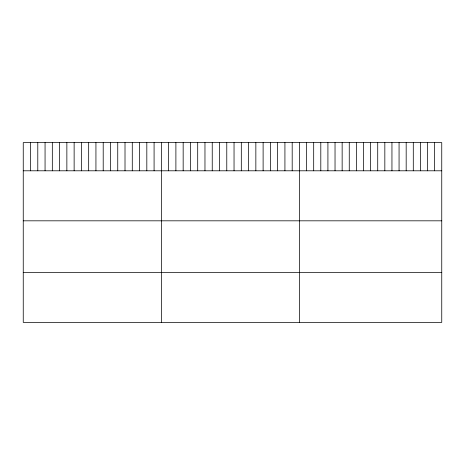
<?xml version="1.0" encoding="UTF-8"?>
<svg xmlns="http://www.w3.org/2000/svg" width="465" height="465" viewBox="0 0 465 465"><rect width="100%" height="100%" fill="white"/><g stroke="black" fill="none" stroke-linecap="round" stroke-linejoin="round"><path stroke-width="0.7" d="M441.75 170.794L441.75 322.379L23.25 322.379L23.25 142.621L441.75 142.621L441.75 170.794L23.25 170.794M23.25 220.817L441.75 220.817M23.25 272.356L441.75 272.356M434.636 142.621L434.636 170.794M427.521 142.621L427.521 170.794M420.406 142.621L420.406 170.794M413.292 142.621L413.292 170.794M406.178 142.621L406.178 170.794M399.063 142.621L399.063 170.794M391.949 142.621L391.949 170.794M384.834 142.621L384.834 170.794M377.72 142.621L377.72 170.794M370.605 142.621L370.605 170.794M363.491 142.621L363.491 170.794M356.376 142.621L356.376 170.794M349.262 142.621L349.262 170.794M342.147 142.621L342.147 170.794M335.033 142.621L335.033 170.794M327.918 142.621L327.918 170.794M320.803 142.621L320.803 170.794M313.689 142.621L313.689 170.794M306.575 142.621L306.575 170.794M299.46 142.621L299.46 322.379M292.189 142.621L292.189 170.794M284.923 142.621L284.923 170.794M277.651 142.621L277.651 170.794M270.386 142.621L270.386 170.794M263.114 142.621L263.114 170.794M255.849 142.621L255.849 170.794M248.577 142.621L248.577 170.794M241.312 142.621L241.312 170.794M234.04 142.621L234.04 170.794M226.775 142.621L226.775 170.794M219.503 142.621L219.503 170.794M212.238 142.621L212.238 170.794M204.966 142.621L204.966 170.794M197.701 142.621L197.701 170.794M190.429 142.621L190.429 170.794M183.164 142.621L183.164 170.794M175.892 142.621L175.892 170.794M168.626 142.621L168.626 170.794M161.355 142.621L161.355 322.379M154.084 142.621L154.084 170.794M146.818 142.621L146.818 170.794M139.547 142.621L139.547 170.794M132.281 142.621L132.281 170.794M125.009 142.621L125.009 170.794M117.744 142.621L117.744 170.794M110.472 142.621L110.472 170.794M103.207 142.621L103.207 170.794M95.935 142.621L95.935 170.794M88.67 142.621L88.67 170.794M81.398 142.621L81.398 170.794M74.133 142.621L74.133 170.794M66.861 142.621L66.861 170.794M59.596 142.621L59.596 170.794M52.324 142.621L52.324 170.794M45.059 142.621L45.059 170.794M37.787 142.621L37.787 170.794M30.521 142.621L30.521 170.794"/></g></svg>
